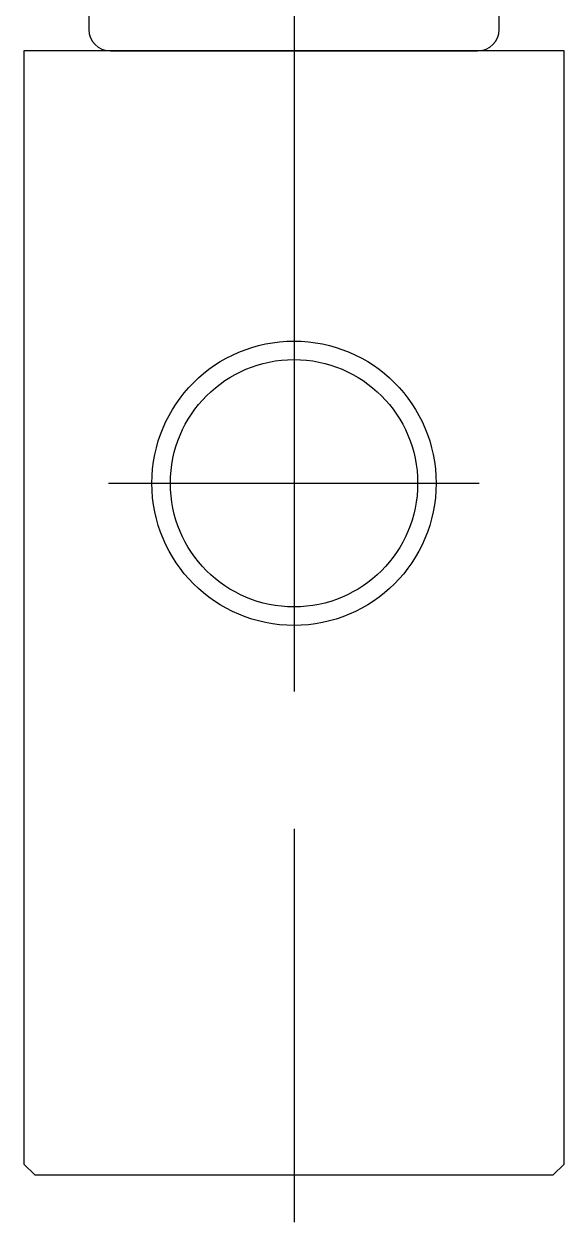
# Model space of a CAD drawing. Extents: x 1 to 262, y 0 to 247.
# Drawn here: x 232.4 to 257.4, y 52.1 to 107.5 of the extents above; entities that cross this region are included whole.
import ezdxf

# ---------------------------------------------------------------- set-up
doc = ezdxf.new("R2010")
doc.units = 0
doc.linetypes.add('CENTER', pattern=[50.8, 31.75, -6.35, 6.35, -6.35])
doc.layers.get('0').update_dxf_attribs({"linetype": 'CONTINUOUS'})
doc.layers.add('CENTER', color=1, linetype='CENTER')

msp = doc.modelspace()

# ---------------------------------------------------------------- linework, layer by layer
at = {"color": 7, "linetype": 'CONTINUOUS'}
for p, q in [((235.388, 114.768), (235.388, 107.268)), ((254.388, 107.268), (254.388, 114.768)), ((232.388, 106.268), (232.388, 54.768)), ((236.838, 106.268), (232.388, 106.268)), ((236.388, 106.268), (253.388, 106.268)), ((253.388, 106.268), (236.388, 106.268)), ((236.838, 106.268), (238.888, 106.268)), ((250.888, 106.268), (238.888, 106.268)), ((250.888, 106.268), (252.938, 106.268)), ((257.388, 106.268), (252.938, 106.268)), ((257.388, 54.768), (257.388, 106.268)), ((232.888, 54.268), (232.388, 54.768)), ((257.388, 54.768), (256.888, 54.268)), ((232.888, 54.268), (256.888, 54.268))]:
    msp.add_line(p, q, dxfattribs=at)
at = {"color": 3, "linetype": 'CONTINUOUS'}
msp.add_circle((244.888, 86.268), 6.579, dxfattribs=at)
at = {"color": 7, "linetype": 'CONTINUOUS'}
msp.add_circle((244.888, 86.268), 5.723, dxfattribs=at)
for centre, start, end in [((236.388, 107.268), 180, 270), ((253.388, 107.268), 270, 0)]:
    msp.add_arc(centre, 1, start, end, dxfattribs=at)
msp.add_point((244.888, 106.268), dxfattribs=at)
at = {"layer": 'CENTER', "color": 1, "linetype": 'CENTER'}
for p, q in [((244.888, 171.874), (244.888, 52.084)), ((244.888, 94.846), (244.888, 77.689)), ((236.309, 86.268), (253.466, 86.268))]:
    msp.add_line(p, q, dxfattribs=at)

doc.saveas('drawing.dxf')
